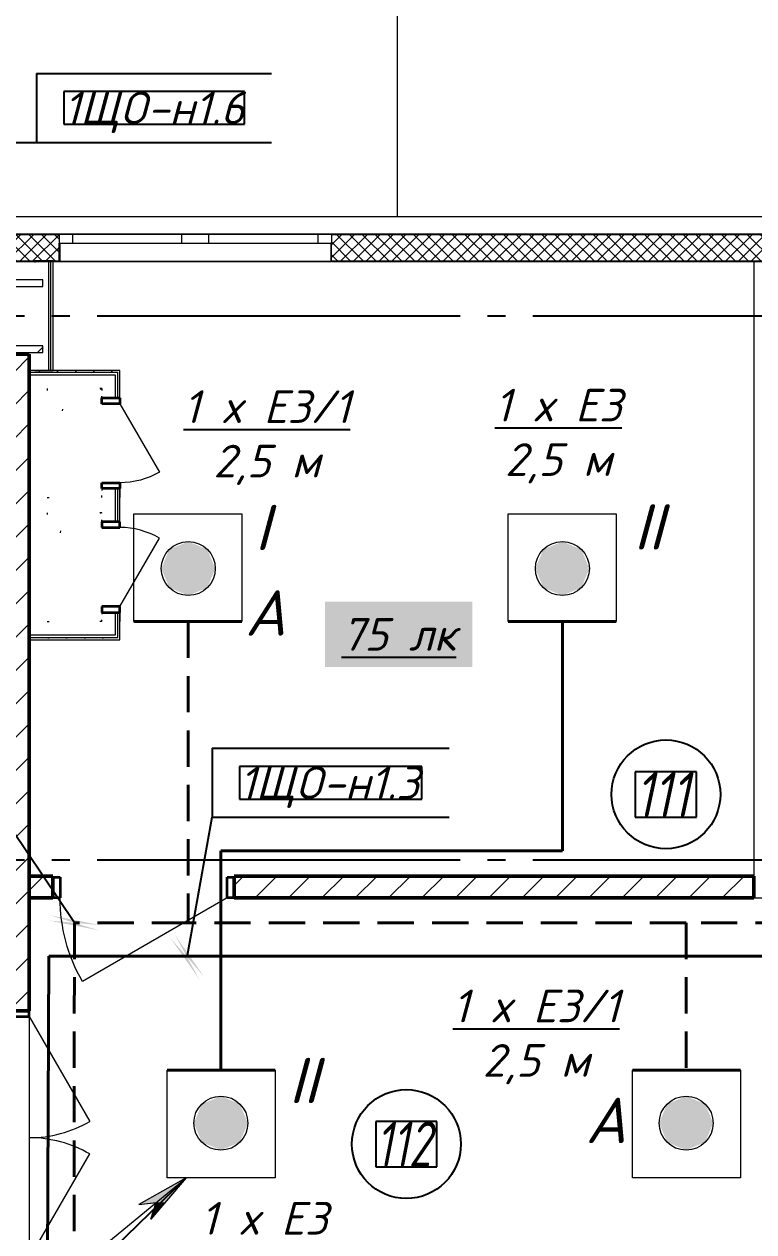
# Model space of a CAD drawing. Header units: millimetres. Extents: x 0 to 1293, y 0 to 420.
# Drawn here: x 522.2 to 562.4, y 259.1 to 325.7 of the extents above; entities that cross this region are included whole.
import ezdxf

# ---------------------------------------------------------------- set-up
doc = ezdxf.new("R2010")
doc.units = ezdxf.units.MM
for name, pattern in [('JIS_02_2.0', [3, 2, -1]), ('ГОСТ 2.303 5', [24, 20, -1.5, 1, -1.5]), ('СПКБ-0000-000-АР#001$0$Achse', [2300, 0, -800, 1500, 0])]:
    doc.linetypes.add(name, pattern=pattern)
for name, color, linetype in [('@000', 7, 'Continuous'), ('Viewport1ForCustomObjects_0', 7, 'Continuous'), ('Viewport2ForCustomObjects_0', 7, 'Continuous'), ('Номер помещения', 7, 'Continuous'), ('СПКБ-0000-000-АР#001$0$Двери ArchiCAD', 7, 'Continuous'), ('СПКБ-0000-000-АР#001$0$Колонны новые', 7, 'Continuous'), ('СПКБ-0000-000-АР#001$0$Окна ArchiCAD', 7, 'Continuous'), ('СПКБ-0000-000-АР#001$0$Перекрытие новые', 7, 'Continuous'), ('СПКБ-0000-000-АР#001$0$Стены', 7, 'Continuous'), ('Строительные оси', 7, 'Continuous'), ('ЭО_АВАРИЙНОЕ ОСВЕЩЕНИЕ', 7, 'Continuous'), ('ЭО_РАБОЧЕЕ ОСВЕЩЕНИЕ', 7, 'Continuous')]:
    doc.layers.add(name, color=color, linetype=linetype)
for name, color, linetype, lineweight in [('СПКБ-0000-000-АР#001$0$Двери ArchiCAD_Ном._пера__1', 7, 'Continuous', 13), ('СПКБ-0000-000-АР#001$0$Двери ArchiCAD_Ном._пера__20', 1, 'Continuous', 20), ('СПКБ-0000-000-АР#001$0$Колонны новые_Ном._пера__20', 1, 'Continuous', 20), ('СПКБ-0000-000-АР#001$0$Линии_Ном._пера__20', 1, 'Continuous', 20), ('СПКБ-0000-000-АР#001$0$Окна ArchiCAD_Ном._пера__6', 5, 'Continuous', 9), ('СПКБ-0000-000-АР#001$0$Перекрытие новые_Ном._пера__2', 8, 'Continuous', 15), ('СПКБ-0000-000-АР#001$0$Перекрытие новые_Ном._пера__20', 1, 'Continuous', 20), ('СПКБ-0000-000-АР#001$0$Стены_Ном._пера__1', 7, 'Continuous', 13), ('СПКБ-0000-000-АР#001$0$Стены_Ном._пера__20', 1, 'Continuous', 20)]:
    doc.layers.add(name, color=color, linetype=linetype, lineweight=lineweight)
for name, color, linetype, lineweight, true_color in [('СПКБ-0000-000-АР#001$0$Двери ArchiCAD_Ном._пера__23', 7, 'Continuous', 35, 0xff6600), ('СПКБ-0000-000-АР#001$0$Двери ArchiCAD_Ном._пера__3', 7, 'Continuous', 18, 0xff6600), ('СПКБ-0000-000-АР#001$0$Двери ArchiCAD_Ном._пера__58', 7, 'Continuous', 50, 0xdf0000), ('СПКБ-0000-000-АР#001$0$Колонны новые_Ном._пера__108', 7, 'Continuous', 13, 0xfd8379), ('СПКБ-0000-000-АР#001$0$Окна ArchiCAD_Ном._пера__68', 7, 'Continuous', 20, 0xfd4435), ('СПКБ-0000-000-АР#001$0$Стены_Ном._пера__58', 7, 'Continuous', 50, 0xdf0000), ('СПКБ-0000-000-АР#001$0$Стены_Ном._пера__68', 7, 'Continuous', 20, 0xfd4435)]:
    doc.layers.add(name, color=color, linetype=linetype, lineweight=lineweight, true_color=true_color)
doc.styles.add('1.8', font='isocpeui.ttf', dxfattribs={"height": 1.8})
doc.styles.add('2.5', font='isocpeui.ttf')
doc.styles.add('CustomTextStyle155', font='isocpeui.ttf', dxfattribs={"height": 1.8})
doc.styles.add('CustomTextStyle157', font='isocpeui.ttf', dxfattribs={"height": 1.8})
doc.styles.add('CustomTextStyle26', font='isocpeui.ttf', dxfattribs={"width": 0.793389, "height": 2.5})
doc.styles.add('CustomTextStyle27', font='isocpeui.ttf', dxfattribs={"width": 0.72437, "height": 2.5})
pattern_1 = [(45, (0, 0), (-35.35534, 35.35534), []), (135, (0, 0), (35.35534, 35.35534), [])]
pattern_2 = [(45, (0, 0), (-91.9239, 91.9239), [])]
pattern_3 = [(0, (0, 0), (0, 173.2051), [0, -100]), (0, (50, 86.6), (0, 173.2051), [0, -100])]

# ---------------------------------------------------------------- blocks, each defined once
blk = doc.blocks.new('СПКБ-0000-000-АР#001$0$Перекрытие_1', base_point=(22461.2, 19188))
at = {"layer": 'СПКБ-0000-000-АР#001$0$Перекрытие новые_Ном._пера__20', "color": 1, "linetype": 'Continuous', "lineweight": 20, "flags": 128}
blk.add_lwpolyline([(22461.2, 19188), (22461.2, 15677.8), (25022.7, 15677.8), (25022.7, 7088.6), (22462.8, 7088.6), (22462.8, 3579), (17926.7, 3579), (17886.7, 19190.9)], close=True, dxfattribs=at)
blk = doc.blocks.new('СПКБ-0000-000-АР#001$0$Перекрытие_14', base_point=(-24406.7, 25286.1))
at = {"layer": 'СПКБ-0000-000-АР#001$0$Перекрытие новые_Ном._пера__2', "color": 8, "linetype": 'Continuous', "lineweight": 15, "flags": 128}
blk.add_lwpolyline([(-24406.7, 25286.1), (17886.7, 25286.1), (17886.7, 19190.9), (18207.5, 19191.7), (18218.1, 15055.7), (18468.1, 15055.7), (18468.1, 13655.7), (18218.1, 13655.7), (18247.5, 3579.8), (17892.7, 3578.9), (17892.7, -2534.3), (-24406.7, -2530.3)], close=True, dxfattribs=at)
blk = doc.blocks.new('СПКБ-0000-000-АР#001$0$Двустворчатое Окно 19')
at = {"layer": 'СПКБ-0000-000-АР#001$0$Окна ArchiCAD_Ном._пера__6', "color": 5, "linetype": 'Continuous', "lineweight": 9}
for p, q in [((-747, 100), (747, 100)), ((-750, 0), (-675, 0)), ((-675, 0), (-675, -50)), ((-675, 0), (-75, 0)), ((-75, -50), (-75, 0)), ((-75, 0), (0, 0)), ((0, 0), (75, 0)), ((75, 0), (75, -50)), ((75, 0), (675, 0)), ((675, -50), (675, 0)), ((675, 0), (750, 0)), ((-750, -50), (750, -50)), ((-675, -50), (-750, -50)), ((-75, -50), (-675, -50)), ((0, -50), (-75, -50)), ((75, -50), (0, -50)), ((675, -50), (75, -50)), ((750, -50), (675, -50))]:
    blk.add_line(p, q, dxfattribs=at)
at = {"layer": 'СПКБ-0000-000-АР#001$0$Окна ArchiCAD_Ном._пера__68', "color": 20, "linetype": 'Continuous', "lineweight": 20, "true_color": 0xfd4435}
for p, q in [((-750, -47), (-750, 0)), ((750, -47), (750, 0)), ((-750, -50), (-750, -47)), ((750, -50), (750, -47))]:
    blk.add_line(p, q, dxfattribs=at)
blk = doc.blocks.new('СПКБ-0000-000-АР#001$0$Стена_3', base_point=(25022.7, 19187.9))
at = {"layer": 'СПКБ-0000-000-АР#001$0$Стены_Ном._пера__68', "linetype": 'Continuous', "lineweight": 20, "true_color": 0xfd4435}
for points in [[(17893.1, 19334.9), (18633.4, 19334.9), (18633.4, 19337.9), (17893.1, 19337.9)], [(20133.4, 19334.9), (25169.7, 19334.9), (25172.7, 19337.9), (20133.4, 19337.9)], [(18633.4, 19187.9), (18636.4, 19187.9), (18636.4, 19287.9), (18633.4, 19287.9), (18633.4, 19190.9)], [(20130.4, 19187.9), (20133.4, 19187.9), (20133.4, 19190.9), (20133.4, 19287.9), (20130.4, 19287.9)], [(18633.4, 19190.9), (17893.1, 19190.9), (17893.1, 19187.9), (18633.4, 19187.9)], [(25025.7, 19190.9), (20133.4, 19190.9), (20133.4, 19187.9), (25022.7, 19187.9)]]:
    blk.add_hatch(color=20, dxfattribs=at).paths.add_polyline_path(points)
h = blk.add_hatch(dxfattribs=at)
h.set_pattern_fill('СЕТКА_5X5_ДИАГОНАЛЬНАЯ', color=20, style=0, pattern_type=2)
h.set_pattern_definition(pattern_1)
h.paths.add_polyline_path([(17893.1, 19190.9), (18633.4, 19190.9), (18633.4, 19287.9), (18633.4, 19334.9), (17893.1, 19334.9)])
h = blk.add_hatch(dxfattribs=at)
h.set_pattern_fill('СЕТКА_5X5_ДИАГОНАЛЬНАЯ', color=20, style=0, pattern_type=2)
h.set_pattern_definition(pattern_1)
h.paths.add_polyline_path([(20133.4, 19334.9), (20133.4, 19287.9), (20133.4, 19190.9), (25025.7, 19190.9), (25169.7, 19334.9)])
at = {"layer": 'СПКБ-0000-000-АР#001$0$Стены_Ном._пера__68', "color": 20, "linetype": 'Continuous', "lineweight": 20, "true_color": 0xfd4435}
for p, q in [((18633.4, 19334.9), (17893.1, 19334.9)), ((18633.4, 19337.9), (18633.4, 19334.9)), ((18633.4, 19334.9), (18633.4, 19287.9)), ((20133.4, 19337.9), (20133.4, 19334.9)), ((25169.7, 19334.9), (20133.4, 19334.9)), ((20133.4, 19334.9), (20133.4, 19287.9)), ((18633.4, 19287.9), (18636.4, 19287.9)), ((18633.4, 19190.9), (18633.4, 19287.9)), ((18636.4, 19287.9), (18636.4, 19187.9)), ((20130.4, 19287.9), (20130.4, 19187.9)), ((20133.4, 19287.9), (20130.4, 19287.9)), ((20133.4, 19190.9), (20133.4, 19287.9)), ((17893.1, 19190.9), (18633.4, 19190.9)), ((18633.4, 19187.9), (18636.4, 19187.9)), ((20133.4, 19187.9), (20130.4, 19187.9)), ((20133.4, 19190.9), (25025.7, 19190.9))]:
    blk.add_line(p, q, dxfattribs=at)
at = {"layer": 'СПКБ-0000-000-АР#001$0$Стены_Ном._пера__68', "color": 20, "linetype": 'Continuous', "lineweight": 20, "true_color": 0xfd4435, "flags": 128}
for points in [[(18633.4, 19337.9), (17893.1, 19337.9)], [(17893.1, 19337.9), (17893.1, 19187.9)], [(25172.7, 19337.9), (20133.4, 19337.9)], [(17893.1, 19187.9), (18633.4, 19187.9)], [(20133.4, 19187.9), (25022.7, 19187.9)]]:
    blk.add_lwpolyline(points, dxfattribs=at)
at = {"layer": 'СПКБ-0000-000-АР#001$0$Окна ArchiCAD', "color": 5, "linetype": 'Continuous', "lineweight": 9, "xscale": -1, "zscale": 1000, "rotation": 180}
blk.add_blockref('СПКБ-0000-000-АР#001$0$Двустворчатое Окно 19', (19383.4, 19287.9), dxfattribs=at)
blk = doc.blocks.new('СПКБ-0000-000-АР#001$0$Металлическая Двупольная дверь 19')
at = {"layer": 'СПКБ-0000-000-АР#001$0$Двери ArchiCAD_Ном._пера__23', "color": 30, "linetype": 'Continuous', "lineweight": 35, "true_color": 0xff6600}
for p, q in [((-668, 0), (-700, 0)), ((-700, 0), (-700, -100)), ((-668, -100), (-668, 0)), ((700, 0), (668, 0)), ((668, 0), (668, -100)), ((700, -100), (700, 0)), ((-700, -100), (-668, -100)), ((668, -100), (700, -100))]:
    blk.add_line(p, q, dxfattribs=at)
at = {"layer": 'СПКБ-0000-000-АР#001$0$Двери ArchiCAD_Ном._пера__3', "color": 30, "linetype": 'Continuous', "lineweight": 18, "true_color": 0xff6600}
for p, q in [((-668, 0), (-89.5, 334)), ((668, 0), (89.5, 334))]:
    blk.add_line(p, q, dxfattribs=at)
for centre, start, end in [((-668, 0), 0, 30), ((668, 0), 150, 180)]:
    blk.add_arc(centre, 668, start, end, dxfattribs=at)
at = {"layer": 'СПКБ-0000-000-АР#001$0$Двери ArchiCAD_Ном._пера__58', "color": 12, "linetype": 'Continuous', "lineweight": 50, "true_color": 0xdf0000}
for p, q in [((-700, 0), (-750, 0)), ((-700, 0), (-700, -100)), ((700, 0), (700, -100)), ((700, 0), (750, 0)), ((-700, -100), (-700, -250)), ((700, -100), (700, -250)), ((-700, -250), (-750, -250)), ((700, -250), (750, -250))]:
    blk.add_line(p, q, dxfattribs=at)
blk = doc.blocks.new('СПКБ-0000-000-АР#001$0$Стена_21', base_point=(18343.1, 18676.7))
at = {"layer": 'СПКБ-0000-000-АР#001$0$Стены_Ном._пера__20', "linetype": 'Continuous', "lineweight": 20}
h = blk.add_hatch(dxfattribs=at)
h.set_pattern_fill('КИРПИЧ_ОБЫКНОВЕННЫЙ', color=1, style=0, pattern_type=2)
h.set_pattern_definition(pattern_2)
h.paths.add_polyline_path([(18468.1, 18676.7), (18218.1, 18676.7), (18218.1, 15055.7), (18368.1, 15055.7), (18468.1, 15055.7)])
at = {"layer": 'СПКБ-0000-000-АР#001$0$Стены_Ном._пера__58', "color": 12, "linetype": 'Continuous', "lineweight": 50, "true_color": 0xdf0000}
for q in [(18368.1, 15055.7), (18468.1, 15105.7)]:
    blk.add_line((18468.1, 15055.7), q, dxfattribs=at)
at = {"layer": 'СПКБ-0000-000-АР#001$0$Стены_Ном._пера__58', "color": 12, "linetype": 'Continuous', "lineweight": 50, "true_color": 0xdf0000, "flags": 128}
for points in [[(18468.1, 18676.7), (18218.1, 18676.7)], [(18468.1, 15055.7), (18468.1, 18676.7)]]:
    blk.add_lwpolyline(points, dxfattribs=at)
at = {"layer": 'СПКБ-0000-000-АР#001$0$Двери ArchiCAD', "color": 21, "linetype": 'Continuous', "lineweight": 18, "true_color": 0xff9955, "zscale": 1000, "rotation": 270}
blk.add_blockref('СПКБ-0000-000-АР#001$0$Металлическая Двупольная дверь 19', (18468.1, 14355.7), dxfattribs=at)
blk = doc.blocks.new('СПКБ-0000-000-АР#001$0$Однопольная Дверь 19_2')
at = {"layer": 'СПКБ-0000-000-АР#001$0$Двери ArchiCAD_Ном._пера__23', "color": 30, "linetype": 'Continuous', "lineweight": 35, "true_color": 0xff6600}
for p, q in [((-460, 0), (-500, 0)), ((-500, 0), (-500, -115)), ((-460, -115), (-460, 0)), ((500, 0), (460, 0)), ((460, 0), (460, -115)), ((500, -115), (500, 0)), ((-500, -115), (-460, -115)), ((460, -115), (500, -115))]:
    blk.add_line(p, q, dxfattribs=at)
at = {"layer": 'СПКБ-0000-000-АР#001$0$Двери ArchiCAD_Ном._пера__3', "color": 30, "linetype": 'Continuous', "lineweight": 18, "true_color": 0xff6600}
blk.add_line((460, 0), (-336.7, 460), dxfattribs=at)
blk.add_arc((460, 0), 920, 150, 180, dxfattribs=at)
at = {"layer": 'СПКБ-0000-000-АР#001$0$Двери ArchiCAD_Ном._пера__58', "color": 12, "linetype": 'Continuous', "lineweight": 50, "true_color": 0xdf0000}
for p, q in [((-500, 0), (-537, 0)), ((-500, 0), (-500, -115)), ((500, 0), (500, -115)), ((500, 0), (537, 0)), ((-500, -120), (-537, -120)), ((-500, -115), (-500, -120)), ((500, -115), (500, -120)), ((500, -120), (537, -120))]:
    blk.add_line(p, q, dxfattribs=at)
blk = doc.blocks.new('СПКБ-0000-000-АР#001$0$Стена_27', base_point=(22461.2, 15677.8))
at = {"layer": 'СПКБ-0000-000-АР#001$0$Стены_Ном._пера__20', "linetype": 'Continuous', "lineweight": 20}
h = blk.add_hatch(dxfattribs=at)
h.set_pattern_fill('КИРПИЧ_ОБЫКНОВЕННЫЙ', color=1, style=0, pattern_type=2)
h.set_pattern_definition(pattern_2)
h.paths.add_polyline_path([(18468.1, 15797.8), (18468.1, 15677.8), (18598.6, 15677.8), (18598.6, 15792.8), (18598.6, 15797.8)])
h = blk.add_hatch(dxfattribs=at)
h.set_pattern_fill('КИРПИЧ_ОБЫКНОВЕННЫЙ', color=1, style=0, pattern_type=2)
h.set_pattern_definition(pattern_2)
h.paths.add_polyline_path([(22461.2, 15797.8), (19598.6, 15797.8), (19598.6, 15792.8), (19598.6, 15677.8), (22461.2, 15677.8)])
at = {"layer": 'СПКБ-0000-000-АР#001$0$Стены_Ном._пера__58', "color": 12, "linetype": 'Continuous', "lineweight": 50, "true_color": 0xdf0000}
for p, q in [((18598.6, 15797.8), (18561.6, 15797.8)), ((18598.6, 15792.8), (18598.6, 15797.8)), ((18598.6, 15677.8), (18598.6, 15792.8)), ((19598.6, 15797.8), (19635.6, 15797.8)), ((19598.6, 15792.8), (19598.6, 15797.8)), ((19598.6, 15677.8), (19598.6, 15792.8)), ((18598.6, 15677.8), (18561.6, 15677.8)), ((19598.6, 15677.8), (19635.6, 15677.8))]:
    blk.add_line(p, q, dxfattribs=at)
at = {"layer": 'СПКБ-0000-000-АР#001$0$Стены_Ном._пера__58', "color": 12, "linetype": 'Continuous', "lineweight": 50, "true_color": 0xdf0000, "flags": 128}
for points in [[(18598.6, 15797.8), (18468.1, 15797.8)], [(18468.1, 15797.8), (18468.1, 15677.8)], [(22461.2, 15797.8), (19598.6, 15797.8)], [(22461.2, 15677.8), (22461.2, 15797.8)], [(18468.1, 15677.8), (18598.6, 15677.8)], [(19598.6, 15677.8), (22461.2, 15677.8)]]:
    blk.add_lwpolyline(points, dxfattribs=at)
at = {"layer": 'СПКБ-0000-000-АР#001$0$Двери ArchiCAD', "color": 21, "linetype": 'Continuous', "lineweight": 18, "true_color": 0xff9955, "xscale": -1, "zscale": 1000, "rotation": 180}
blk.add_blockref('СПКБ-0000-000-АР#001$0$Однопольная Дверь 19_2', (19098.6, 15677.8), dxfattribs=at)
blk = doc.blocks.new('СПКБ-0000-000-АР#001$0$Стена_85', base_point=(18499.8, 19192.5))
at = {"layer": 'СПКБ-0000-000-АР#001$0$Стены_Ном._пера__20', "linetype": 'Continuous', "lineweight": 20}
h = blk.add_hatch(dxfattribs=at)
h.set_pattern_fill('ШТУКАТУРКА', color=1, style=0, pattern_type=2)
h.set_pattern_definition(pattern_3)
h.paths.add_polyline_path([(18574.8, 19192.5), (18574.8, 18585.8), (18587.8, 18585.8), (18587.8, 19192.5)])
h = blk.add_hatch(dxfattribs=at)
h.set_pattern_fill('ШТУКАТУРКА', color=1, style=0, pattern_type=2)
h.set_pattern_definition(pattern_3)
h.paths.add_polyline_path([(18599.8, 18585.8), (18599.8, 19192.5), (18587.8, 19192.5), (18587.8, 18585.8)])
at = {"layer": 'СПКБ-0000-000-АР#001$0$Стены_Ном._пера__1', "color": 7, "linetype": 'СПКБ-0000-000-АР#001$0$Achse', "lineweight": 13, "flags": 128}
blk.add_lwpolyline([(18499.8, 19192.5), (18499.8, 18585.8)], dxfattribs=at)
at = {"layer": 'СПКБ-0000-000-АР#001$0$Стены_Ном._пера__1', "color": 7, "linetype": 'Continuous', "lineweight": 13, "flags": 128}
for points in [[(18499.8, 19192.5), (18574.8, 19192.5)], [(18499.8, 18585.8), (18574.8, 18585.8)]]:
    blk.add_lwpolyline(points, dxfattribs=at)
at = {"layer": 'СПКБ-0000-000-АР#001$0$Стены_Ном._пера__20', "color": 1, "linetype": 'Continuous', "lineweight": 20, "flags": 128}
for points in [[(18574.8, 19192.5), (18587.8, 19192.5)], [(18587.8, 19192.5), (18599.8, 19192.5)], [(18599.8, 18585.8), (18599.8, 19192.5)], [(18574.8, 18585.8), (18587.8, 18585.8)], [(18587.8, 18585.8), (18599.8, 18585.8)]]:
    blk.add_lwpolyline(points, dxfattribs=at)
at = {"layer": 'СПКБ-0000-000-АР#001$0$Стены_Ном._пера__68', "color": 20, "linetype": 'Continuous', "lineweight": 20, "true_color": 0xfd4435}
for p, q in [((18574.8, 19192.5), (18574.8, 18585.8)), ((18587.8, 18585.8), (18587.8, 19192.5))]:
    blk.add_line(p, q, dxfattribs=at)
blk = doc.blocks.new('СПКБ-0000-000-АР#001$0$Стена_102', base_point=(18468.1, 17201.4))
at = {"layer": 'СПКБ-0000-000-АР#001$0$Стены_Ном._пера__20', "linetype": 'Continuous', "lineweight": 20}
h = blk.add_hatch(dxfattribs=at)
h.set_pattern_fill('ШТУКАТУРКА', color=1, style=0, pattern_type=2)
h.set_pattern_definition(pattern_3)
h.paths.add_polyline_path([(18942.9, 17126.4), (18468.1, 17126.4), (18468.1, 17113.4), (18955.9, 17113.4)])
h = blk.add_hatch(dxfattribs=at)
h.set_pattern_fill('ШТУКАТУРКА', color=1, style=0, pattern_type=2)
h.set_pattern_definition(pattern_3)
h.paths.add_polyline_path([(18468.1, 17101.4), (18967.9, 17101.4), (18955.9, 17113.4), (18468.1, 17113.4)])
at = {"layer": 'СПКБ-0000-000-АР#001$0$Стены_Ном._пера__1', "color": 7, "linetype": 'СПКБ-0000-000-АР#001$0$Achse', "lineweight": 13, "flags": 128}
blk.add_lwpolyline([(18867.9, 17201.4), (18468.1, 17201.4)], dxfattribs=at)
at = {"layer": 'СПКБ-0000-000-АР#001$0$Стены_Ном._пера__1', "color": 7, "linetype": 'Continuous', "lineweight": 13, "flags": 128}
blk.add_lwpolyline([(18468.1, 17201.4), (18468.1, 17126.4)], dxfattribs=at)
at = {"layer": 'СПКБ-0000-000-АР#001$0$Стены_Ном._пера__20', "color": 1, "linetype": 'Continuous', "lineweight": 20, "flags": 128}
for points in [[(18468.1, 17126.4), (18468.1, 17113.4)], [(18468.1, 17113.4), (18468.1, 17101.4)], [(18468.1, 17101.4), (18967.9, 17101.4)]]:
    blk.add_lwpolyline(points, dxfattribs=at)
at = {"layer": 'СПКБ-0000-000-АР#001$0$Стены_Ном._пера__68', "color": 20, "linetype": 'Continuous', "lineweight": 20, "true_color": 0xfd4435}
for p, q in [((18942.9, 17126.4), (18468.1, 17126.4)), ((18468.1, 17113.4), (18955.9, 17113.4))]:
    blk.add_line(p, q, dxfattribs=at)
blk = doc.blocks.new('СПКБ-0000-000-АР#001$0$Стена_110', base_point=(18867.9, 18486.8))
at = {"layer": 'СПКБ-0000-000-АР#001$0$Стены_Ном._пера__20', "linetype": 'Continuous', "lineweight": 20}
h = blk.add_hatch(dxfattribs=at)
h.set_pattern_fill('ШТУКАТУРКА', color=1, style=0, pattern_type=2)
h.set_pattern_definition(pattern_3)
h.paths.add_polyline_path([(18967.9, 18586.8), (18468.1, 18586.8), (18468.1, 18574.8), (18955.9, 18574.8)])
h = blk.add_hatch(dxfattribs=at)
h.set_pattern_fill('ШТУКАТУРКА', color=1, style=0, pattern_type=2)
h.set_pattern_definition(pattern_3)
h.paths.add_polyline_path([(18468.1, 18561.8), (18942.9, 18561.8), (18955.9, 18574.8), (18468.1, 18574.8)])
at = {"layer": 'СПКБ-0000-000-АР#001$0$Стены_Ном._пера__1', "color": 7, "linetype": 'Continuous', "lineweight": 13, "flags": 128}
blk.add_lwpolyline([(18468.1, 18486.8), (18468.1, 18561.8)], dxfattribs=at)
at = {"layer": 'СПКБ-0000-000-АР#001$0$Стены_Ном._пера__1', "color": 7, "linetype": 'СПКБ-0000-000-АР#001$0$Achse', "lineweight": 13, "flags": 128}
blk.add_lwpolyline([(18468.1, 18486.8), (18867.9, 18486.8)], dxfattribs=at)
at = {"layer": 'СПКБ-0000-000-АР#001$0$Стены_Ном._пера__20', "color": 1, "linetype": 'Continuous', "lineweight": 20, "flags": 128}
for points in [[(18967.9, 18586.8), (18468.1, 18586.8)], [(18468.1, 18574.8), (18468.1, 18586.8)], [(18468.1, 18561.8), (18468.1, 18574.8)]]:
    blk.add_lwpolyline(points, dxfattribs=at)
at = {"layer": 'СПКБ-0000-000-АР#001$0$Стены_Ном._пера__68', "color": 20, "linetype": 'Continuous', "lineweight": 20, "true_color": 0xfd4435}
for p, q in [((18955.9, 18574.8), (18468.1, 18574.8)), ((18468.1, 18561.8), (18942.9, 18561.8))]:
    blk.add_line(p, q, dxfattribs=at)
blk = doc.blocks.new('СПКБ-0000-000-АР#001$0$Металлическая Дверь 19')
at = {"layer": 'СПКБ-0000-000-АР#001$0$Двери ArchiCAD_Ном._пера__1', "color": 7, "linetype": 'Continuous', "lineweight": 13}
for p, q in [((-250, -25), (-250, -100)), ((250, -25), (250, -100))]:
    blk.add_line(p, q, dxfattribs=at)
at = {"layer": 'СПКБ-0000-000-АР#001$0$Двери ArchiCAD_Ном._пера__1', "color": 7, "linetype": 'СПКБ-0000-000-АР#001$0$Achse', "lineweight": 13}
for p, q in [((-250, -100), (-300, -100)), ((250, -100), (300, -100))]:
    blk.add_line(p, q, dxfattribs=at)
at = {"layer": 'СПКБ-0000-000-АР#001$0$Двери ArchiCAD_Ном._пера__20', "color": 1, "linetype": 'Continuous', "lineweight": 20}
for p, q in [((-250, 0), (-300, 0)), ((-250, 0), (-250, -12)), ((250, 0), (250, -12)), ((250, 0), (300, 0)), ((-250, -12), (-250, -25)), ((250, -12), (250, -25))]:
    blk.add_line(p, q, dxfattribs=at)
at = {"layer": 'СПКБ-0000-000-АР#001$0$Двери ArchiCAD_Ном._пера__23', "color": 30, "linetype": 'Continuous', "lineweight": 35, "true_color": 0xff6600}
for p, q in [((-218, 0), (-250, 0)), ((-250, 0), (-250, -100)), ((-218, -100), (-218, 0)), ((250, 0), (218, 0)), ((218, 0), (218, -100)), ((250, -100), (250, 0)), ((-250, -100), (-218, -100)), ((218, -100), (250, -100))]:
    blk.add_line(p, q, dxfattribs=at)
at = {"layer": 'СПКБ-0000-000-АР#001$0$Двери ArchiCAD_Ном._пера__3', "color": 30, "linetype": 'Continuous', "lineweight": 18, "true_color": 0xff6600}
blk.add_line((218, 0), (-159.6, 218), dxfattribs=at)
blk.add_arc((218, 0), 436, 150, 180, dxfattribs=at)
blk = doc.blocks.new('СПКБ-0000-000-АР#001$0$Металлическая Дверь 19_2')
at = {"layer": 'СПКБ-0000-000-АР#001$0$Двери ArchiCAD_Ном._пера__1', "color": 7, "linetype": 'Continuous', "lineweight": 13}
for p, q in [((-250, -100), (-250, -25)), ((250, -100), (250, -25))]:
    blk.add_line(p, q, dxfattribs=at)
at = {"layer": 'СПКБ-0000-000-АР#001$0$Двери ArchiCAD_Ном._пера__1', "color": 7, "linetype": 'СПКБ-0000-000-АР#001$0$Achse', "lineweight": 13}
for p, q in [((-250, -100), (-300, -100)), ((250, -100), (300, -100))]:
    blk.add_line(p, q, dxfattribs=at)
at = {"layer": 'СПКБ-0000-000-АР#001$0$Двери ArchiCAD_Ном._пера__20', "color": 1, "linetype": 'Continuous', "lineweight": 20}
for p, q in [((-250, -12), (-250, 0)), ((250, -12), (250, 0)), ((-250, 0), (-300, 0)), ((-250, -25), (-250, -12)), ((250, 0), (300, 0)), ((250, -25), (250, -12))]:
    blk.add_line(p, q, dxfattribs=at)
at = {"layer": 'СПКБ-0000-000-АР#001$0$Двери ArchiCAD_Ном._пера__23', "color": 30, "linetype": 'Continuous', "lineweight": 35, "true_color": 0xff6600}
for p, q in [((-218, 0), (-250, 0)), ((-250, 0), (-250, -100)), ((-218, -100), (-218, 0)), ((250, 0), (218, 0)), ((218, 0), (218, -100)), ((250, -100), (250, 0)), ((-250, -100), (-218, -100)), ((218, -100), (250, -100))]:
    blk.add_line(p, q, dxfattribs=at)
at = {"layer": 'СПКБ-0000-000-АР#001$0$Двери ArchiCAD_Ном._пера__3', "color": 30, "linetype": 'Continuous', "lineweight": 18, "true_color": 0xff6600}
blk.add_line((218, 0), (-159.6, 218), dxfattribs=at)
blk.add_arc((218, 0), 436, 150, 180, dxfattribs=at)
blk = doc.blocks.new('СПКБ-0000-000-АР#001$0$Стена_111', base_point=(18867.9, 17201.4))
at = {"layer": 'СПКБ-0000-000-АР#001$0$Стены_Ном._пера__20', "linetype": 'Continuous', "lineweight": 20}
h = blk.add_hatch(dxfattribs=at)
h.set_pattern_fill('ШТУКАТУРКА', color=1, style=0, pattern_type=2)
h.set_pattern_definition(pattern_3)
h.paths.add_polyline_path([(18967.9, 18586.8), (18955.9, 18574.8), (18955.9, 18435.3), (18967.9, 18435.3)])
h = blk.add_hatch(dxfattribs=at)
h.set_pattern_fill('ШТУКАТУРКА', color=1, style=0, pattern_type=2)
h.set_pattern_definition(pattern_3)
h.paths.add_polyline_path([(18942.9, 18561.8), (18942.9, 18435.3), (18955.9, 18435.3), (18955.9, 18574.8)])
h = blk.add_hatch(dxfattribs=at)
h.set_pattern_fill('ШТУКАТУРКА', color=1, style=0, pattern_type=2)
h.set_pattern_definition(pattern_3)
h.paths.add_polyline_path([(18942.9, 17752.7), (18955.9, 17752.7), (18955.9, 17935.3), (18942.9, 17935.3)])
h = blk.add_hatch(dxfattribs=at)
h.set_pattern_fill('ШТУКАТУРКА', color=1, style=0, pattern_type=2)
h.set_pattern_definition(pattern_3)
h.paths.add_polyline_path([(18955.9, 17935.3), (18955.9, 17752.7), (18967.9, 17752.7), (18967.9, 17935.3)])
h = blk.add_hatch(dxfattribs=at)
h.set_pattern_fill('ШТУКАТУРКА', color=1, style=0, pattern_type=2)
h.set_pattern_definition(pattern_3)
h.paths.add_polyline_path([(18942.9, 17252.7), (18942.9, 17126.4), (18955.9, 17113.4), (18955.9, 17252.7)])
h = blk.add_hatch(dxfattribs=at)
h.set_pattern_fill('ШТУКАТУРКА', color=1, style=0, pattern_type=2)
h.set_pattern_definition(pattern_3)
h.paths.add_polyline_path([(18955.9, 17252.7), (18955.9, 17113.4), (18967.9, 17101.4), (18967.9, 17252.7)])
at = {"layer": 'СПКБ-0000-000-АР#001$0$Стены_Ном._пера__1', "color": 7, "linetype": 'СПКБ-0000-000-АР#001$0$Achse', "lineweight": 13}
for p, q in [((18867.9, 18435.3), (18867.9, 18485.3)), ((18867.9, 17935.3), (18867.9, 17885.3)), ((18867.9, 17752.7), (18867.9, 17802.7)), ((18867.9, 17252.7), (18867.9, 17202.7))]:
    blk.add_line(p, q, dxfattribs=at)
at = {"layer": 'СПКБ-0000-000-АР#001$0$Стены_Ном._пера__1', "color": 7, "linetype": 'Continuous', "lineweight": 13}
for p, q in [((18867.9, 18435.3), (18942.9, 18435.3)), ((18867.9, 17935.3), (18942.9, 17935.3)), ((18942.9, 17752.7), (18867.9, 17752.7)), ((18942.9, 17252.7), (18867.9, 17252.7))]:
    blk.add_line(p, q, dxfattribs=at)
at = {"layer": 'СПКБ-0000-000-АР#001$0$Стены_Ном._пера__1', "color": 7, "linetype": 'СПКБ-0000-000-АР#001$0$Achse', "lineweight": 13, "flags": 128}
for points in [[(18867.9, 18486.8), (18867.9, 18435.3)], [(18867.9, 17935.3), (18867.9, 17752.7)], [(18867.9, 17252.7), (18867.9, 17201.4)]]:
    blk.add_lwpolyline(points, dxfattribs=at)
at = {"layer": 'СПКБ-0000-000-АР#001$0$Стены_Ном._пера__20', "color": 1, "linetype": 'Continuous', "lineweight": 20}
for p, q in [((18967.9, 18435.3), (18967.9, 18485.3)), ((18942.9, 18435.3), (18955.9, 18435.3)), ((18955.9, 18435.3), (18967.9, 18435.3)), ((18942.9, 17935.3), (18955.9, 17935.3)), ((18955.9, 17935.3), (18967.9, 17935.3)), ((18967.9, 17935.3), (18967.9, 17885.3)), ((18967.9, 17752.7), (18967.9, 17802.7)), ((18955.9, 17752.7), (18942.9, 17752.7)), ((18967.9, 17752.7), (18955.9, 17752.7)), ((18955.9, 17252.7), (18942.9, 17252.7)), ((18967.9, 17252.7), (18955.9, 17252.7)), ((18967.9, 17252.7), (18967.9, 17202.7))]:
    blk.add_line(p, q, dxfattribs=at)
at = {"layer": 'СПКБ-0000-000-АР#001$0$Стены_Ном._пера__20', "color": 1, "linetype": 'Continuous', "lineweight": 20, "flags": 128}
for points in [[(18967.9, 18435.3), (18967.9, 18586.8)], [(18967.9, 17752.7), (18967.9, 17935.3)], [(18967.9, 17101.4), (18967.9, 17252.7)]]:
    blk.add_lwpolyline(points, dxfattribs=at)
at = {"layer": 'СПКБ-0000-000-АР#001$0$Стены_Ном._пера__68', "color": 20, "linetype": 'Continuous', "lineweight": 20, "true_color": 0xfd4435}
for p, q in [((18942.9, 18561.8), (18942.9, 18435.3)), ((18955.9, 18435.3), (18955.9, 18574.8)), ((18942.9, 17935.3), (18942.9, 17752.7)), ((18955.9, 17752.7), (18955.9, 17935.3)), ((18942.9, 17252.7), (18942.9, 17126.4)), ((18955.9, 17113.4), (18955.9, 17252.7))]:
    blk.add_line(p, q, dxfattribs=at)
at = {"layer": 'СПКБ-0000-000-АР#001$0$Двери ArchiCAD', "color": 21, "linetype": 'Continuous', "lineweight": 18, "true_color": 0xff9955, "xscale": -1, "zscale": 1000, "rotation": 270}
blk.add_blockref('СПКБ-0000-000-АР#001$0$Металлическая Дверь 19_2', (18967.9, 18185.3), dxfattribs=at)
at = {"layer": 'СПКБ-0000-000-АР#001$0$Двери ArchiCAD', "color": 21, "linetype": 'Continuous', "lineweight": 18, "true_color": 0xff9955, "zscale": 1000, "rotation": 270}
blk.add_blockref('СПКБ-0000-000-АР#001$0$Металлическая Дверь 19', (18967.9, 17502.7), dxfattribs=at)
blk = doc.blocks.new('СПКБ-0000-000-АР#001$0$Колонна_113', base_point=(18343.1, 18885.7))
at = {"layer": 'СПКБ-0000-000-АР#001$0$Колонны новые_Ном._пера__108', "linetype": 'Continuous', "lineweight": 13, "true_color": 0xfd8379}
h = blk.add_hatch(dxfattribs=at)
h.set_pattern_fill('СТАЛЬ', color=11, style=0, pattern_type=2)
h.set_pattern_definition([(45, (0, 0), (-159.099, 159.099), []), (45, (-53.03, 53.03), (-159.099, 159.099), [])])
h.paths.add_polyline_path([(18143.1, 18685.7), (18543.1, 18685.7), (18543.1, 18722.4), (18354.8, 18722.4), (18354.8, 19049.1), (18543.1, 19049.1), (18543.1, 19085.7), (18143.1, 19085.7), (18143.1, 19049.1), (18331.4, 19049.1), (18331.4, 18722.4), (18143.1, 18722.4)])
at = {"layer": 'СПКБ-0000-000-АР#001$0$Колонны новые_Ном._пера__20', "color": 1, "linetype": 'Continuous', "lineweight": 20}
for p, q in [((18543.1, 19085.7), (18143.1, 19085.7)), ((18143.1, 19085.7), (18143.1, 19049.1)), ((18143.1, 19049.1), (18331.4, 19049.1)), ((18331.4, 19049.1), (18331.4, 18722.4)), ((18354.8, 18722.4), (18354.8, 19049.1)), ((18354.8, 19049.1), (18543.1, 19049.1)), ((18543.1, 19049.1), (18543.1, 19085.7)), ((18331.4, 18722.4), (18143.1, 18722.4)), ((18143.1, 18722.4), (18143.1, 18685.7)), ((18543.1, 18722.4), (18354.8, 18722.4)), ((18543.1, 18685.7), (18543.1, 18722.4)), ((18143.1, 18685.7), (18543.1, 18685.7))]:
    blk.add_line(p, q, dxfattribs=at)
blk = doc.blocks.new('*E595')
at = {"layer": 'СПКБ-0000-000-АР#001$0$Линии_Ном._пера__20', "color": 1, "linetype": 'Continuous', "lineweight": 20}
for p, q in [((481.275, 294), (481.275, 245.002)), ((459.25, 245.002), (529.446, 245.002)), ((481.275, 244.022), (481.275, 244))]:
    blk.add_line(p, q, dxfattribs=at)
at = {"layer": 'СПКБ-0000-000-АР#001$0$Линии_Ном._пера__20', "color": 1, "linetype": 'СПКБ-0000-000-АР#001$0$Achse', "lineweight": 20}
for p, q in [((464.998, 235.51), (461.998, 235.51)), ((461.998, 235.51), (461.998, 229.51)), ((464.998, 235.51), (462.837, 234.373)), ((464.998, 229.51), (464.998, 235.51)), ((462.837, 234.373), (461.998, 229.51)), ((461.998, 229.51), (464.998, 229.51)), ((464.998, 228.656), (461.998, 228.656)), ((461.998, 228.656), (461.998, 222.656)), ((464.998, 228.656), (462.731, 227.657)), ((464.998, 222.656), (464.998, 228.656)), ((462.731, 227.657), (461.998, 222.656)), ((461.998, 222.656), (464.998, 222.656))]:
    blk.add_line(p, q, dxfattribs=at)
at = {"layer": 'СПКБ-0000-000-АР#001$0$Колонны новые', "color": 1, "lineweight": 20, "xscale": 0.01, "yscale": 0.01, "zscale": 0.01}
blk.add_blockref('СПКБ-0000-000-АР#001$0$Колонна_113', (459.75, 239.5), dxfattribs=at)
at = {"layer": 'СПКБ-0000-000-АР#001$0$Перекрытие новые', "color": 8, "linetype": 'Continuous', "lineweight": 15, "xscale": 0.01, "yscale": 0.01, "zscale": 0.01}
blk.add_blockref('СПКБ-0000-000-АР#001$0$Перекрытие_14', (32.251, 303.504), dxfattribs=at)
at = {"layer": 'СПКБ-0000-000-АР#001$0$Перекрытие новые', "color": 1, "linetype": 'Continuous', "lineweight": 20, "xscale": 0.01, "yscale": 0.01, "zscale": 0.01}
blk.add_blockref('СПКБ-0000-000-АР#001$0$Перекрытие_1', (500.931, 242.523), dxfattribs=at)
at = {"layer": 'СПКБ-0000-000-АР#001$0$Стены', "color": 20, "lineweight": 20, "true_color": 0xfd4435, "xscale": 0.01, "yscale": 0.01, "zscale": 0.01}
blk.add_blockref('СПКБ-0000-000-АР#001$0$Стена_3', (526.546, 242.522), dxfattribs=at)
at = {"layer": 'СПКБ-0000-000-АР#001$0$Стены', "color": 12, "lineweight": 50, "true_color": 0xdf0000, "xscale": 0.01, "yscale": 0.01, "zscale": 0.01}
for name, p in [('СПКБ-0000-000-АР#001$0$Стена_85', (461.317, 242.567)), ('СПКБ-0000-000-АР#001$0$Стена_21', (459.75, 237.41)), ('СПКБ-0000-000-АР#001$0$Стена_110', (464.998, 235.51)), ('СПКБ-0000-000-АР#001$0$Стена_111', (464.998, 222.656)), ('СПКБ-0000-000-АР#001$0$Стена_102', (461, 222.656)), ('СПКБ-0000-000-АР#001$0$Стена_27', (500.931, 207.421))]:
    blk.add_blockref(name, p, dxfattribs=at)
blk = doc.blocks.new('*E596')
at = {"layer": 'Номер помещения', "color": 7, "linetype": 'Continuous', "true_color": 0xffffff}
for p, q in [((519.218, 222.884), (515.843, 222.884)), ((515.843, 222.884), (515.843, 220.384)), ((519.218, 220.384), (519.218, 222.884)), ((515.843, 220.384), (519.218, 220.384)), ((515.843, 220.384), (515.843, 220.384)), ((504.912, 203.6), (501.537, 203.6)), ((501.537, 203.6), (501.537, 201.1)), ((504.912, 201.1), (504.912, 203.6)), ((501.537, 201.1), (504.912, 201.1)), ((501.537, 201.1), (501.537, 201.1))]:
    blk.add_line(p, q, dxfattribs=at)
at = {"layer": 'Номер помещения', "color": 6, "linetype": 'Continuous'}
for centre in [(517.531, 221.634), (503.224, 202.35)]:
    blk.add_circle(centre, 3, dxfattribs=at)
at = {"layer": 'Строительные оси', "color": 3, "linetype": 'ГОСТ 2.303 5', "lineweight": 25}
for p, q in [((578.188, 248), (14.188, 248)), ((578.188, 218), (14.188, 218))]:
    blk.add_line(p, q, dxfattribs=at)
at = {"layer": 'ЭО_АВАРИЙНОЕ ОСВЕЩЕНИЕ', "color": 7, "lineweight": 0}
for p, q in [((488.215, 237.109), (494.165, 237.109)), ((488.215, 231.159), (488.215, 237.109)), ((494.165, 237.109), (494.165, 231.159)), ((515.685, 200.48), (515.685, 206.43)), ((521.635, 206.43), (521.635, 200.48)), ((484.915, 195.405), (491.088, 200.495)), ((491.088, 200.495), (488.477, 199.017)), ((491.088, 200.495), (489.14, 198.213)), ((521.635, 200.48), (515.685, 200.48)), ((488.477, 199.017), (489.434, 199.131)), ((489.14, 198.213), (489.434, 199.131))]:
    blk.add_line(p, q, dxfattribs=at)
at = {"layer": 'ЭО_АВАРИЙНОЕ ОСВЕЩЕНИЕ', "color": 1, "lineweight": 40}
for p, q in [((494.165, 231.159), (488.215, 231.159)), ((515.685, 206.43), (521.635, 206.43))]:
    blk.add_line(p, q, dxfattribs=at)
at = {"layer": 'ЭО_АВАРИЙНОЕ ОСВЕЩЕНИЕ', "color": 1, "linetype": 'JIS_02_2.0', "lineweight": 40}
for p, q in [((491.207, 231.159), (491.207, 214.551)), ((484.931, 214.551), (484.916, 196.405)), ((491.207, 214.551), (484.931, 214.551)), ((484.931, 214.551), (484.931, 214.551)), ((518.643, 214.551), (491.207, 214.551)), ((518.643, 214.551), (518.643, 206.43)), ((530.464, 214.551), (518.643, 214.551))]:
    blk.add_line(p, q, dxfattribs=at)
at = {"layer": 'ЭО_АВАРИЙНОЕ ОСВЕЩЕНИЕ', "color": 7, "lineweight": 0}
for centre in [(491.207, 234.084), (518.643, 203.504)]:
    blk.add_circle(centre, 1.488, dxfattribs=at)
at = {"layer": 'ЭО_АВАРИЙНОЕ ОСВЕЩЕНИЕ', "color": 1, "lineweight": 0}
for points in [[(490.155, 235.136), (489.719, 234.084), (492.694, 234.084)], [(491.207, 235.572), (490.155, 235.136), (492.259, 235.136)], [(490.155, 235.136), (492.259, 235.136), (492.694, 234.084)], [(489.719, 234.084), (490.155, 233.032), (492.259, 233.032)], [(489.719, 234.084), (492.694, 234.084), (492.259, 233.032)], [(490.155, 233.032), (492.259, 233.032), (491.207, 232.597)], [(517.591, 204.556), (517.156, 203.504), (520.131, 203.504)], [(518.643, 204.992), (517.591, 204.556), (519.695, 204.556)], [(517.591, 204.556), (519.695, 204.556), (520.131, 203.504)], [(517.156, 203.504), (517.591, 202.453), (519.695, 202.453)], [(517.156, 203.504), (520.131, 203.504), (519.695, 202.453)], [(517.591, 202.453), (519.695, 202.453), (518.643, 202.017)], [(491.088, 200.495), (488.678, 199.131), (489.434, 199.131)], [(491.088, 200.495), (489.434, 199.131), (489.924, 199.131)], [(488.678, 199.131), (489.434, 199.131), (488.477, 199.017)], [(489.434, 199.131), (489.398, 199.017), (489.826, 199.017)], [(489.434, 199.131), (489.924, 199.131), (489.826, 199.017)], [(489.398, 199.017), (489.826, 199.017), (489.14, 198.213)]]:
    blk.add_solid(points, dxfattribs=at)
at = {"layer": 'ЭО_РАБОЧЕЕ ОСВЕЩЕНИЕ', "color": 7, "lineweight": 0}
for p, q in [((508.83, 237.109), (514.78, 237.109)), ((508.83, 231.159), (508.83, 237.109)), ((514.78, 237.109), (514.78, 231.159)), ((490.045, 200.48), (490.045, 206.43)), ((495.995, 206.43), (495.995, 200.48)), ((495.995, 200.48), (490.045, 200.48))]:
    blk.add_line(p, q, dxfattribs=at)
at = {"layer": 'ЭО_РАБОЧЕЕ ОСВЕЩЕНИЕ', "color": 5, "lineweight": 40}
for p, q in [((514.78, 231.159), (508.83, 231.159)), ((511.822, 218.525), (511.822, 231.159)), ((493.002, 212.708), (493.002, 218.525)), ((493.002, 218.525), (511.822, 218.525)), ((483.528, 212.708), (483.442, 192.895)), ((493.002, 212.708), (483.528, 212.708)), ((527.971, 212.708), (493.002, 212.708)), ((493.002, 206.43), (493.002, 212.708)), ((490.045, 206.43), (495.995, 206.43))]:
    blk.add_line(p, q, dxfattribs=at)
at = {"layer": 'ЭО_РАБОЧЕЕ ОСВЕЩЕНИЕ', "color": 7, "lineweight": 0}
for centre in [(511.822, 234.084), (493.002, 203.504)]:
    blk.add_circle(centre, 1.488, dxfattribs=at)
at = {"layer": 'ЭО_РАБОЧЕЕ ОСВЕЩЕНИЕ', "color": 5, "lineweight": 0}
for points in [[(510.77, 235.136), (510.334, 234.084), (513.309, 234.084)], [(511.822, 235.572), (510.77, 235.136), (512.874, 235.136)], [(510.77, 235.136), (512.874, 235.136), (513.309, 234.084)], [(510.334, 234.084), (510.77, 233.032), (512.874, 233.032)], [(510.334, 234.084), (513.309, 234.084), (512.874, 233.032)], [(510.77, 233.032), (512.874, 233.032), (511.822, 232.597)], [(491.951, 204.556), (491.515, 203.504), (494.49, 203.504)], [(493.002, 204.992), (491.951, 204.556), (494.054, 204.556)], [(491.951, 204.556), (494.054, 204.556), (494.49, 203.504)], [(491.515, 203.504), (491.951, 202.453), (494.054, 202.453)], [(491.515, 203.504), (494.49, 203.504), (494.054, 202.453)], [(491.951, 202.453), (494.054, 202.453), (493.002, 202.017)]]:
    blk.add_solid(points, dxfattribs=at)
at = {"layer": 'Номер помещения', "color": 7, "linetype": 'Continuous'}
for s, style, width, p in [('111', 'CustomTextStyle26', 0.793389, (515.843, 220.384)), ('112', 'CustomTextStyle27', 0.72437, (501.537, 201.1))]:
    blk.add_text(s, height=2.5, dxfattribs=dict(at, style=style, width=width)).set_placement(p)
blk = doc.blocks.new('CustomObjectsInViewport1_0')
at = {"layer": 'ЭО_АВАРИЙНОЕ ОСВЕЩЕНИЕ'}
for p, q in [((524.931, 276.137), (513.656, 292.919)), ((531.088, 262.081), (514.379, 245.837))]:
    blk.add_line(p, q, dxfattribs=at)
blk.add_solid([(523.514, 276.262), (526.29, 275.717), (526.348, 276.012), (523.572, 276.557)], dxfattribs=at)
at = {"layer": 'ЭО_РАБОЧЕЕ ОСВЕЩЕНИЕ'}
for p, q in [((522.843, 322.971), (535.8, 322.971)), ((522.843, 322.971), (522.843, 319.171)), ((513.072, 319.171), (522.843, 319.171)), ((522.843, 319.171), (535.8, 319.171)), ((532.522, 285.763), (545.584, 285.763)), ((532.522, 285.763), (532.522, 281.963)), ((531.144, 274.241), (532.522, 281.963)), ((532.522, 281.963), (545.584, 281.963))]:
    blk.add_line(p, q, dxfattribs=at)
at = {"layer": 'ЭО_РАБОЧЕЕ ОСВЕЩЕНИЕ', "color": 7, "true_color": 0xffffff}
for p, q in [((534.3, 321.971), (524.343, 321.971)), ((524.343, 321.971), (524.343, 320.171)), ((534.3, 320.171), (534.3, 321.971)), ((524.343, 320.171), (534.3, 320.171)), ((524.343, 320.171), (524.343, 320.171)), ((544.084, 284.763), (534.022, 284.763)), ((534.022, 284.763), (534.022, 282.963)), ((544.084, 282.963), (544.084, 284.763)), ((534.022, 282.963), (544.084, 282.963)), ((534.022, 282.963), (534.022, 282.963))]:
    blk.add_line(p, q, dxfattribs=at)
at = {"layer": 'ЭО_РАБОЧЕЕ ОСВЕЩЕНИЕ'}
blk.add_solid([(530.212, 275.315), (531.829, 272.995), (532.076, 273.167), (530.458, 275.487)], dxfattribs=at)
for s, style, p in [('1ЩO-н1.6', 'CustomTextStyle157', (524.343, 320.171)), ('1ЩO-н1.3', 'CustomTextStyle155', (534.022, 282.963))]:
    blk.add_text(s, height=1.8, dxfattribs=dict(at, style=style)).set_placement(p)

msp = doc.modelspace()

# ---------------------------------------------------------------- block references
at = {"layer": '@000', "color": 1, "linetype": 'JIS_02_2.0', "lineweight": 40}
msp.add_blockref('*E595', (61.438, 70.086), dxfattribs=at)
at = {"layer": 'Viewport1ForCustomObjects_0'}
msp.add_blockref('CustomObjectsInViewport1_0', (0, 0), dxfattribs=at)
at = {"layer": 'Viewport2ForCustomObjects_0'}
msp.add_blockref('*E596', (40, 61.586), dxfattribs=at)

# ---------------------------------------------------------------- texts
at = {"layer": 'ЭО_АВАРИЙНОЕ ОСВЕЩЕНИЕ', "attachment_point": 5}
for s, insert, char_height, style in [('{\\L1 x Е3/1\\P}2,5 м', (535.537, 302.886), 1.8, '1.8'), ('I', (535.28, 297.937), 2.5, '2.5'), ('{\\L1 x Е3/1\\P}2,5 м', (550.377, 269.84), 1.8, '1.8')]:
    msp.add_mtext(s, dxfattribs=dict(at, insert=insert, char_height=char_height, style=style))
at = {"layer": 'ЭО_АВАРИЙНОЕ ОСВЕЩЕНИЕ', "color": 1, "char_height": 2.5, "attachment_point": 5, "style": '2.5'}
for insert in [(535.462, 293.22), (554.222, 265.239)]:
    msp.add_mtext('А', dxfattribs=dict(at, insert=insert))
at = {"layer": 'ЭО_РАБОЧЕЕ ОСВЕЩЕНИЕ', "attachment_point": 5}
for s, insert, char_height, style in [('{\\L1 x Е3\\P}2,5 м', (551.602, 302.97), 1.8, '1.8'), ('II', (556.56, 297.969), 2.5, '2.5'), ('II', (537.552, 267.444), 2.5, '2.5'), ('{\\L1 x Е3\\P}2,5 м', (535.394, 258.131), 1.8, '1.8')]:
    msp.add_mtext(s, dxfattribs=dict(at, insert=insert, char_height=char_height, style=style))
at = {"layer": 'ЭО_РАБОЧЕЕ ОСВЕЩЕНИЕ', "insert": (542.807, 292.039), "char_height": 1.8, "attachment_point": 5, "style": '1.8', "bg_fill": 1, "box_fill_scale": 1.5, "bg_fill_color": 7, "bg_fill_true_color": 16777215, "bg_fill_transparency": 0}
msp.add_mtext('{\\L75 лк}', dxfattribs=at)

doc.saveas('drawing.dxf')
